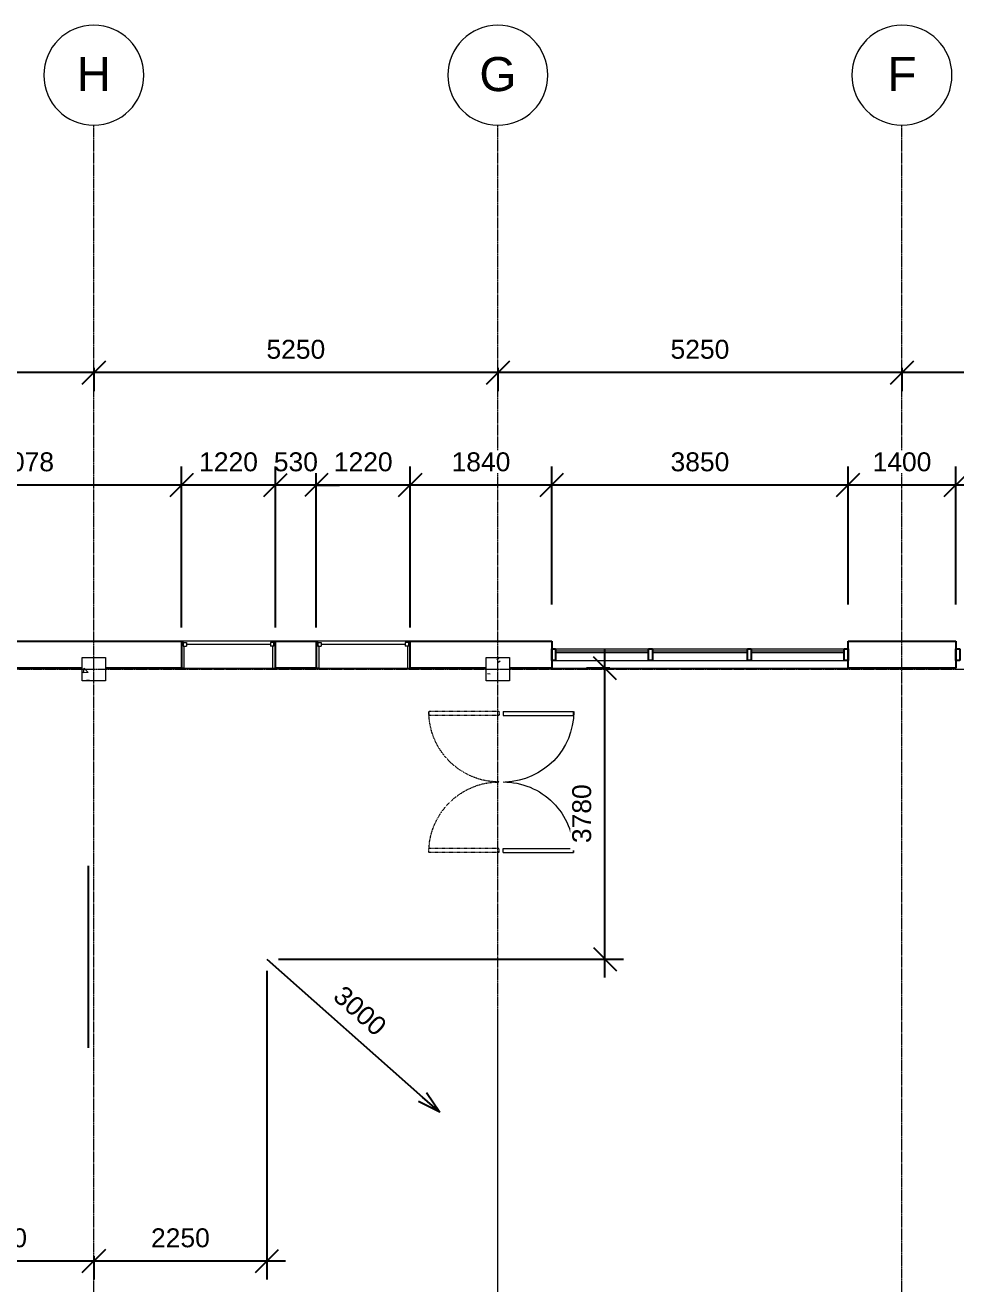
# Model space of a CAD drawing. Header units: millimetres. Extents: x -45493 to 8201, y -4031 to 20582.
# Drawn here: x -33414 to -21322, y 4229 to 20582 of the extents above; entities that cross this region are included whole.
import ezdxf

# ---------------------------------------------------------------- set-up
doc = ezdxf.new("R2010")
doc.units = ezdxf.units.MM
doc.linetypes.add('Dash', pattern=[6.35, 3.175, -3.175])
doc.linetypes.add('Grid Line', pattern=[22.225, 12.7, -3.175, 3.175, -3.175])
for name, color, linetype, lineweight in [('A-ANNO-DIMS', 10, 'Continuous', 9), ('A-AREA', 32, 'Continuous', 9), ('A-DOOR', 31, 'Continuous', 9), ('A-GLAZ', 151, 'Continuous', 9), ('A-GLAZ-CURT', 52, 'Continuous', 9), ('A-GLAZ-CWMG', 51, 'Continuous', 9), ('A-WALL', 113, 'Continuous', 9), ('I-WALL', 2, 'Continuous', 9), ('S-COLS', 52, 'Continuous', 9), ('S-GRID', 1, 'Continuous', 9), ('S-GRID-IDEN', 1, 'Continuous', 9)]:
    doc.layers.add(name, color=color, linetype=linetype, lineweight=lineweight)
doc.styles.add('Arial', font='arial.ttf', dxfattribs={"height": 245.883234})
doc.styles.add('Arial_1', font='arial.ttf', dxfattribs={"height": 442.58982})
doc.dimstyles.new('Arrow_-_2_5mm_Arial', dxfattribs={"dimscale": 304.8, "dimtxt": 250, "dimasz": 0.984252, "dimexe": 0.787402, "dimexo": 0, "dimgap": 0.574147, "dimtad": 1, "dimjust": 3, "dimdec": 0, "dimzin": 0, "dimdsep": 46, "dimtxsty": 'Arial', "dimblk1": 'OPEN30', "dimblk2": 'OPEN30', "dimsah": 1, "dimcen": 0.09, "dimazin": 0, "dimtfac": 1, "dimtdec": 4, "dimtix": 1, "dimtmove": 0, "dimatfit": 2, "dimfxl": 1, "dimtvp": 1, "dimtfill": 1, "dimtolj": 1, "dimtzin": 0, "dimarcsym": 2})
doc.dimstyles.new('Diagonal_-_2_5mm_Arial', dxfattribs={"dimscale": 304.8, "dimtxt": 250, "dimasz": 0.984252, "dimexe": 0.787402, "dimexo": 0.492126, "dimgap": 0.574147, "dimtad": 1, "dimdec": 0, "dimzin": 0, "dimdsep": 46, "dimtxsty": 'Arial', "dimblk1": 'OBLIQUE', "dimblk2": 'OBLIQUE', "dimsah": 1, "dimcen": 0.09, "dimdle": 0.787402, "dimazin": 0, "dimtfac": 1, "dimtdec": 4, "dimtix": 1, "dimtmove": 0, "dimatfit": 3, "dimfxl": 1, "dimtvp": 1, "dimtfill": 1, "dimtolj": 1, "dimtzin": 0, "dimarcsym": 2})
doc.dimstyles.new('Diagonal_-_2_5mm_Arial_3', dxfattribs={"dimscale": 304.8, "dimtxt": 250, "dimasz": 0.984252, "dimexe": 0.787402, "dimexo": 0.492126, "dimgap": 0.574147, "dimtad": 1, "dimdec": 0, "dimzin": 0, "dimdsep": 46, "dimtxsty": 'Arial', "dimblk1": 'OBLIQUE', "dimblk2": 'OBLIQUE', "dimsah": 1, "dimcen": 0.09, "dimdle": 0.787402, "dimazin": 0, "dimtfac": 1, "dimtdec": 4, "dimtix": 1, "dimtmove": 0, "dimatfit": 3, "dimfxl": 1, "dimtvp": 1, "dimtfill": 1, "dimtolj": 1, "dimtzin": 0, "dimarcsym": 2})

# ---------------------------------------------------------------- blocks, each defined once
blk = doc.blocks.new('M_Concrete-Square-Column - 300 x 300mm-V18-1st Floor Dimensioned Plan')
at = {"layer": 'S-COLS'}
h = blk.add_hatch(dxfattribs=at)
h.set_pattern_fill('FP_19', color=256, style=0, pattern_type=2)
h.set_pattern_definition([(230, (27202.4, 12214.2), (-728.737, 63.756), [76.2, -838.2]), (175, (27202.4, 12214.2), (140.972, -764.228), [60.96, -670.56]), (280.451, (27141.7, 12219.54), (-587.77, -700.467), [64.76, -712.36]), (226.184, (27202.4, 12011), (-1084.316, 168.17), [114.3, -1257.3]), (276.636, (27112.1, 12025), (-949.61, -989.71), [97.14, -1068.54]), (171.184, (27202.4, 12011), (-949.62, -989.7), [91.44, -1005.84]), (201, (27100.8, 12061.8), (-606.458, 409.06), [76.2, -838.2]), (146, (27100.8, 12061.8), (-247.208, -736.753), [60.96, -670.56]), (251.451, (27050.3, 12095.9), (-853.668, -327.685), [64.76, -712.36]), (217.5, (27202.42, 12214.23), (-12.3547, -338.2201), [33.528, -628.904, 33.528, -1320.292]), (217.5, (27202.42, 12214.23), (-12.3547, -338.2201), [-695.96, -647.192, 33.528, -639.572]), (187.5, (27202.42, 12214.23), (-267.279, -400.722), [33.528, -354.584, 33.528, -870.204]), (187.5, (27202.42, 12214.23), (-267.279, -400.722), [-421.64, -613.664, 33.528, -223.012]), (147.5, (27429, 12214.23), (-542.3633, 22.9153), [33.528, -220.472, 33.528, -1810.512]), (147.5, (27429, 12214.23), (-542.3633, 22.9153), [-287.528, -758.952, 33.528, -1018.032]), (137.5, (27530.6, 12214.23), (-592.517, -101.707), [33.528, -296.672, 33.528, -492.76, -746.76]), (137.5, (27530.6, 12214.23), (-592.517, -101.707), [-856.488, 33.528, -713.232])])
h.paths.add_polyline_path([(150, 150), (-150, 150), (-150, -150), (150, -150)], flags=0)
for p, q in [((150, 150), (-150, 150)), ((-150, 150), (-150, -150)), ((150, -150), (150, 150)), ((-150, -150), (150, -150))]:
    blk.add_line(p, q, dxfattribs=at)
blk = doc.blocks.new('M_Concrete-Square-Column - 300 x 300mm-V21-1st Floor Dimensioned Plan')
at = {"layer": 'S-COLS'}
h = blk.add_hatch(dxfattribs=at)
h.set_pattern_fill('FP_22', color=256, style=0, pattern_type=2)
h.set_pattern_definition([(230, (32452.4, 12214.2), (-728.737, 63.756), [76.2, -838.2]), (175, (32452.4, 12214.2), (140.972, -764.228), [60.96, -670.56]), (280.451, (32391.7, 12219.54), (-587.77, -700.467), [64.76, -712.36]), (226.184, (32452.4, 12011), (-1084.316, 168.17), [114.3, -1257.3]), (276.636, (32362.1, 12025), (-949.61, -989.71), [97.14, -1068.54]), (171.184, (32452.4, 12011), (-949.62, -989.7), [91.44, -1005.84]), (201, (32350.8, 12061.8), (-606.458, 409.061), [76.2, -838.2]), (146, (32350.8, 12061.8), (-247.208, -736.753), [60.96, -670.56]), (251.451, (32300.3, 12095.9), (-853.668, -327.685), [64.76, -712.36]), (217.5, (32452.42, 12214.23), (-12.3547, -338.2201), [33.528, -628.904, 33.528, -1320.292]), (217.5, (32452.42, 12214.23), (-12.3547, -338.2201), [-695.96, -647.192, 33.528, -639.572]), (187.5, (32452.42, 12214.23), (-267.279, -400.722), [33.528, -354.584, 33.528, -870.204]), (187.5, (32452.42, 12214.23), (-267.279, -400.722), [-421.64, -613.664, 33.528, -223.012]), (147.5, (32679, 12214.23), (-542.3633, 22.9153), [33.528, -220.472, 33.528, -1810.512]), (147.5, (32679, 12214.23), (-542.3633, 22.9153), [-287.528, -758.952, 33.528, -1018.032]), (137.5, (32780.6, 12214.23), (-592.517, -101.707), [33.528, -296.672, 33.528, -492.76, -746.76]), (137.5, (32780.6, 12214.23), (-592.517, -101.707), [-856.488, 33.528, -713.232])])
h.paths.add_polyline_path([(150, 150), (-150, 150), (-150, -150), (150, -150)], flags=0)
for p, q in [((150, 150), (-150, 150)), ((-150, 150), (-150, -150)), ((150, -150), (150, 150)), ((-150, -150), (150, -150))]:
    blk.add_line(p, q, dxfattribs=at)
blk = doc.blocks.new('M_Double-Flush-Dbl Acting - 1830 x 1981mm-146210-1st Floor Dimensioned Plan')
at = {"layer": 'A-DOOR', "lineweight": 18}
for p, q in [((-915, 984), (-864, 984)), ((-915, 69), (-915, 984)), ((-864, 69), (-864, 984)), ((864, 69), (864, 984)), ((864, 984), (915, 984)), ((915, 69), (915, 984)), ((-915, 69), (-864, 69)), ((915, 69), (864, 69))]:
    blk.add_line(p, q, dxfattribs=at)
at = {"layer": 'A-DOOR', "linetype": 'Dash'}
for p, q in [((-915, 18), (-915, -897)), ((-915, 18), (-864, 18)), ((-864, 18), (-864, -897)), ((864, 18), (864, -897)), ((915, 18), (864, 18)), ((915, 18), (915, -897)), ((-915, -897), (-864, -897)), ((915, -897), (864, -897))]:
    blk.add_line(p, q, dxfattribs=at)
at = {"layer": 'A-DOOR'}
for centre, radius, start, end in [((-915, 69), 915, 360, 90), ((915, 69), 916, 90, 178.41)]:
    blk.add_arc(centre, radius, start, end, dxfattribs=at)
at = {"layer": 'A-DOOR', "linetype": 'Dash'}
for centre, start, end in [((-915, 18), 270, 0), ((915, 18), 180, 270)]:
    blk.add_arc(centre, 915, start, end, dxfattribs=at)
blk = doc.blocks.new('System Panel - Glazed-220175-1st Floor Dimensioned Plan')
at = {"layer": 'A-GLAZ-CURT', "lineweight": 18}
for p, q in [((604, 49), (-604, 49)), ((-604, 49), (-604, 25)), ((-604, 25), (604, 25)), ((604, 25), (604, 49))]:
    blk.add_line(p, q, dxfattribs=at)
blk = doc.blocks.new('System Panel - Glazed-220176-1st Floor Dimensioned Plan')
at = {"layer": 'A-GLAZ-CURT', "lineweight": 18}
for p, q in [((617, 49), (-617, 49)), ((-617, 49), (-617, 25)), ((-617, 25), (617, 25)), ((617, 25), (617, 49))]:
    blk.add_line(p, q, dxfattribs=at)
blk = doc.blocks.new('Rectangular Mullion - 50 x 150mm-220167-1st Floor Dimensioned Plan')
at = {"layer": 'A-GLAZ-CWMG'}
for p, q in [((23911, 12478), (22702, 12478)), ((23911, 12328), (22702, 12328))]:
    blk.add_line(p, q, dxfattribs=at)
blk = doc.blocks.new('Rectangular Mullion - 50 x 150mm-220168-1st Floor Dimensioned Plan')
at = {"layer": 'A-GLAZ-CWMG'}
for p, q in [((25194, 12478), (23961, 12478)), ((25194, 12328), (23961, 12328))]:
    blk.add_line(p, q, dxfattribs=at)
blk = doc.blocks.new('Rectangular Mullion - 50 x 150mm-219434-1st Floor Dimensioned Plan')
at = {"layer": 'A-GLAZ-CWMG', "lineweight": 25}
for p, q in [((-50, 75), (0, 75)), ((-50, -75), (-50, 75)), ((0, 75), (0, -75)), ((0, -75), (-50, -75))]:
    blk.add_line(p, q, dxfattribs=at)
blk = doc.blocks.new('Rectangular Mullion - 50 x 150mm-219428-1st Floor Dimensioned Plan')
at = {"layer": 'A-GLAZ-CWMG', "lineweight": 25}
for p, q in [((-25, 75), (25, 75)), ((-25, -75), (-25, 75)), ((25, 75), (25, -75)), ((25, -75), (-25, -75))]:
    blk.add_line(p, q, dxfattribs=at)
blk = doc.blocks.new('Rectangular Mullion - 50 x 150mm-219490-1st Floor Dimensioned Plan')
at = {"layer": 'A-GLAZ-CWMG', "lineweight": 25}
for p, q in [((-50, 75), (0, 75)), ((-50, -75), (-50, 75)), ((0, 75), (0, -75)), ((0, -75), (-50, -75))]:
    blk.add_line(p, q, dxfattribs=at)
blk = doc.blocks.new('Rectangular Mullion - 50 x 150mm-219437-1st Floor Dimensioned Plan')
at = {"layer": 'A-GLAZ-CWMG', "lineweight": 25}
for p, q in [((0, 75), (-50, 75)), ((-50, 75), (-50, -75)), ((0, -75), (0, 75)), ((-50, -75), (0, -75))]:
    blk.add_line(p, q, dxfattribs=at)
blk = doc.blocks.new('Casement 3x3 with Trim - 1220 x1220mm-148730-1st Floor Dimensioned Plan')
at = {"layer": 'A-GLAZ', "lineweight": 18}
for p, q in [((-610, 176.2125), (-590.95, 176.2125)), ((-590.95, 111.7625), (-590.95, 176.2125)), ((590.95, 111.7625), (590.95, 176.2125)), ((610, 176.2125), (590.95, 176.2125)), ((-590.95, 156.2125), (-590.95, 111.7625)), ((-590.95, 156.2125), (-546.5, 156.2125)), ((-590.95, 111.7625), (-546.5, 111.7625)), ((-590.95, 111.7625), (-578.25, 111.7625)), ((-578.25, -176.2125), (-578.25, 111.7625)), ((-546.5, 156.2125), (-546.5, 111.7625)), ((-546.5, 133.9875), (546.5, 133.9875)), ((546.5, 156.2125), (546.5, 111.7625)), ((590.95, 156.2125), (546.5, 156.2125)), ((590.95, 111.7625), (546.5, 111.7625)), ((578.25, 111.7625), (590.95, 111.7625)), ((578.25, 111.7625), (578.25, -176.2125)), ((590.95, 156.2125), (590.95, 111.7625)), ((-578.25, -176.2125), (-610, -176.2125)), ((578.25, -176.2125), (610, -176.2125))]:
    blk.add_line(p, q, dxfattribs=at)
blk = doc.blocks.new('Grid - M_Grid Head - Circle-24584-1st Floor Dimensioned Plan')
at = {"layer": 'S-GRID-IDEN'}
blk.add_circle((0, 0), 6.5, dxfattribs=at)
blk = doc.blocks.new('_Oblique')
at = {"color": 0, "linetype": 'ByBlock', "lineweight": -2}
blk.add_line((-0.5, -0.5), (0.5, 0.5), dxfattribs=at)
blk = doc.blocks.new('DIMBLOCK5-1st Floor Dimensioned Plan')
at = {"layer": 'A-ANNO-DIMS', "color": 0, "lineweight": -2, "transparency": 16777216}
for p, q in [((-16532, 16068), (-22262, 16068)), ((-22022, 16130), (-22022, 15828)), ((-16772, 16130), (-16772, 15828))]:
    blk.add_line(p, q, dxfattribs=at)
at = {"layer": 'Defpoints', "color": 0, "transparency": 16777216}
for p in [(-22022, 16280), (-16772, 16280), (-22022, 16068)]:
    blk.add_point(p, dxfattribs=at)
at = {"layer": 'A-ANNO-DIMS', "color": 0, "lineweight": -2, "transparency": 16777216, "xscale": 299.9999999999999, "yscale": 299.9999999999999, "zscale": 299.9999999999999, "rotation": 180}
blk.add_blockref('_Oblique', (-22022, 16068), dxfattribs=at)
at = {"layer": 'A-ANNO-DIMS', "color": 0, "lineweight": -2, "transparency": 16777216, "xscale": 299.9999999999999, "yscale": 299.9999999999999, "zscale": 299.9999999999999}
blk.add_blockref('_Oblique', (-16772, 16068), dxfattribs=at)
at = {"layer": 'A-ANNO-DIMS', "color": 0, "transparency": 16777216, "insert": (-19397, 16369), "char_height": 245.9, "width": 904.62, "attachment_point": 5, "style": 'Arial', "bg_fill": 3, "box_fill_scale": 1.1, "bg_fill_color": 256, "bg_fill_true_color": 13158600, "bg_fill_transparency": 0}
blk.add_mtext('\\A1;5250', dxfattribs=at)
blk = doc.blocks.new('DIMBLOCK6-1st Floor Dimensioned Plan')
at = {"layer": 'A-ANNO-DIMS', "color": 0, "lineweight": -2, "transparency": 16777216}
for p, q in [((-21782, 16068), (-27512, 16068)), ((-27272, 16130), (-27272, 15828)), ((-22022, 16130), (-22022, 15828))]:
    blk.add_line(p, q, dxfattribs=at)
at = {"layer": 'Defpoints', "color": 0, "transparency": 16777216}
for p in [(-27272, 16280), (-22022, 16280), (-27272, 16068)]:
    blk.add_point(p, dxfattribs=at)
at = {"layer": 'A-ANNO-DIMS', "color": 0, "lineweight": -2, "transparency": 16777216, "xscale": 299.9999999999999, "yscale": 299.9999999999999, "zscale": 299.9999999999999, "rotation": 180}
blk.add_blockref('_Oblique', (-27272, 16068), dxfattribs=at)
at = {"layer": 'A-ANNO-DIMS', "color": 0, "lineweight": -2, "transparency": 16777216, "xscale": 299.9999999999999, "yscale": 299.9999999999999, "zscale": 299.9999999999999}
blk.add_blockref('_Oblique', (-22022, 16068), dxfattribs=at)
at = {"layer": 'A-ANNO-DIMS', "color": 0, "transparency": 16777216, "insert": (-24647, 16369), "char_height": 245.9, "width": 904.62, "attachment_point": 5, "style": 'Arial', "bg_fill": 3, "box_fill_scale": 1.1, "bg_fill_color": 256, "bg_fill_true_color": 13158600, "bg_fill_transparency": 0}
blk.add_mtext('\\A1;5250', dxfattribs=at)
blk = doc.blocks.new('DIMBLOCK7-1st Floor Dimensioned Plan')
at = {"layer": 'A-ANNO-DIMS', "color": 0, "lineweight": -2, "transparency": 16777216}
for p, q in [((-27032, 16068), (-32762, 16068)), ((-32522, 16130), (-32522, 15828)), ((-27272, 16130), (-27272, 15828))]:
    blk.add_line(p, q, dxfattribs=at)
at = {"layer": 'Defpoints', "color": 0, "transparency": 16777216}
for p in [(-32522, 16280), (-27272, 16280), (-32522, 16068)]:
    blk.add_point(p, dxfattribs=at)
at = {"layer": 'A-ANNO-DIMS', "color": 0, "lineweight": -2, "transparency": 16777216, "xscale": 299.9999999999999, "yscale": 299.9999999999999, "zscale": 299.9999999999999, "rotation": 180}
blk.add_blockref('_Oblique', (-32522, 16068), dxfattribs=at)
at = {"layer": 'A-ANNO-DIMS', "color": 0, "lineweight": -2, "transparency": 16777216, "xscale": 299.9999999999999, "yscale": 299.9999999999999, "zscale": 299.9999999999999}
blk.add_blockref('_Oblique', (-27272, 16068), dxfattribs=at)
at = {"layer": 'A-ANNO-DIMS', "color": 0, "transparency": 16777216, "insert": (-29897, 16369), "char_height": 245.9, "width": 904.62, "attachment_point": 5, "style": 'Arial', "bg_fill": 3, "box_fill_scale": 1.1, "bg_fill_color": 256, "bg_fill_true_color": 13158600, "bg_fill_transparency": 0}
blk.add_mtext('\\A1;5250', dxfattribs=at)
blk = doc.blocks.new('DIMBLOCK8-1st Floor Dimensioned Plan')
at = {"layer": 'A-ANNO-DIMS', "color": 0, "lineweight": -2, "transparency": 16777216}
for p, q in [((-32282, 16068), (-38012, 16068)), ((-37772, 16130), (-37772, 15828)), ((-32522, 16130), (-32522, 15828))]:
    blk.add_line(p, q, dxfattribs=at)
at = {"layer": 'Defpoints', "color": 0, "transparency": 16777216}
for p in [(-37772, 16280), (-32522, 16280), (-37772, 16068)]:
    blk.add_point(p, dxfattribs=at)
at = {"layer": 'A-ANNO-DIMS', "color": 0, "lineweight": -2, "transparency": 16777216, "xscale": 299.9999999999999, "yscale": 299.9999999999999, "zscale": 299.9999999999999, "rotation": 180}
blk.add_blockref('_Oblique', (-37772, 16068), dxfattribs=at)
at = {"layer": 'A-ANNO-DIMS', "color": 0, "lineweight": -2, "transparency": 16777216, "xscale": 299.9999999999999, "yscale": 299.9999999999999, "zscale": 299.9999999999999}
blk.add_blockref('_Oblique', (-32522, 16068), dxfattribs=at)
at = {"layer": 'A-ANNO-DIMS', "color": 0, "transparency": 16777216, "insert": (-35147, 16369), "char_height": 245.9, "width": 904.62, "attachment_point": 5, "style": 'Arial', "bg_fill": 3, "box_fill_scale": 1.1, "bg_fill_color": 256, "bg_fill_true_color": 13158600, "bg_fill_transparency": 0}
blk.add_mtext('\\A1;5250', dxfattribs=at)
blk = doc.blocks.new('DIMBLOCK23-1st Floor Dimensioned Plan')
at = {"layer": 'A-ANNO-DIMS', "color": 0, "lineweight": -2, "transparency": 16777216}
for p, q in [((-21322, 13053), (-21322, 14847)), ((-17472, 13053), (-17472, 14847)), ((-17232, 14607), (-21562, 14607))]:
    blk.add_line(p, q, dxfattribs=at)
at = {"layer": 'Defpoints', "color": 0, "transparency": 16777216}
for p in [(-21322, 14607), (-21322, 12903), (-17472, 12903)]:
    blk.add_point(p, dxfattribs=at)
at = {"layer": 'A-ANNO-DIMS', "color": 0, "lineweight": -2, "transparency": 16777216, "xscale": 299.9999999999999, "yscale": 299.9999999999999, "zscale": 299.9999999999999, "rotation": 180}
blk.add_blockref('_Oblique', (-21322, 14607), dxfattribs=at)
at = {"layer": 'A-ANNO-DIMS', "color": 0, "lineweight": -2, "transparency": 16777216, "xscale": 299.9999999999999, "yscale": 299.9999999999999, "zscale": 299.9999999999999}
blk.add_blockref('_Oblique', (-17472, 14607), dxfattribs=at)
at = {"layer": 'A-ANNO-DIMS', "color": 0, "transparency": 16777216, "insert": (-19397, 14907), "char_height": 245.9, "width": 904.62, "attachment_point": 5, "style": 'Arial', "bg_fill": 3, "box_fill_scale": 1.1, "bg_fill_color": 256, "bg_fill_true_color": 13158600, "bg_fill_transparency": 0}
blk.add_mtext('\\A1;3850', dxfattribs=at)
blk = doc.blocks.new('DIMBLOCK24-1st Floor Dimensioned Plan')
at = {"layer": 'A-ANNO-DIMS', "color": 0, "lineweight": -2, "transparency": 16777216}
for p, q in [((-22722, 13053), (-22722, 14847)), ((-21322, 13053), (-21322, 14847)), ((-21082, 14607), (-22962, 14607))]:
    blk.add_line(p, q, dxfattribs=at)
at = {"layer": 'Defpoints', "color": 0, "transparency": 16777216}
for p in [(-22722, 14607), (-22722, 12903), (-21322, 12903)]:
    blk.add_point(p, dxfattribs=at)
at = {"layer": 'A-ANNO-DIMS', "color": 0, "lineweight": -2, "transparency": 16777216, "xscale": 299.9999999999999, "yscale": 299.9999999999999, "zscale": 299.9999999999999, "rotation": 180}
blk.add_blockref('_Oblique', (-22722, 14607), dxfattribs=at)
at = {"layer": 'A-ANNO-DIMS', "color": 0, "lineweight": -2, "transparency": 16777216, "xscale": 299.9999999999999, "yscale": 299.9999999999999, "zscale": 299.9999999999999}
blk.add_blockref('_Oblique', (-21322, 14607), dxfattribs=at)
at = {"layer": 'A-ANNO-DIMS', "color": 0, "transparency": 16777216, "insert": (-22022, 14907), "char_height": 245.9, "width": 904.62, "attachment_point": 5, "style": 'Arial', "bg_fill": 3, "box_fill_scale": 1.1, "bg_fill_color": 256, "bg_fill_true_color": 13158600, "bg_fill_transparency": 0}
blk.add_mtext('\\A1;1400', dxfattribs=at)
blk = doc.blocks.new('DIMBLOCK25-1st Floor Dimensioned Plan')
at = {"layer": 'A-ANNO-DIMS', "color": 0, "lineweight": -2, "transparency": 16777216}
for p, q in [((-26572, 13053), (-26572, 14847)), ((-22722, 13053), (-22722, 14847)), ((-22482, 14607), (-26812, 14607))]:
    blk.add_line(p, q, dxfattribs=at)
at = {"layer": 'Defpoints', "color": 0, "transparency": 16777216}
for p in [(-26572, 14607), (-26572, 12903), (-22722, 12903)]:
    blk.add_point(p, dxfattribs=at)
at = {"layer": 'A-ANNO-DIMS', "color": 0, "lineweight": -2, "transparency": 16777216, "xscale": 299.9999999999999, "yscale": 299.9999999999999, "zscale": 299.9999999999999, "rotation": 180}
blk.add_blockref('_Oblique', (-26572, 14607), dxfattribs=at)
at = {"layer": 'A-ANNO-DIMS', "color": 0, "lineweight": -2, "transparency": 16777216, "xscale": 299.9999999999999, "yscale": 299.9999999999999, "zscale": 299.9999999999999}
blk.add_blockref('_Oblique', (-22722, 14607), dxfattribs=at)
at = {"layer": 'A-ANNO-DIMS', "color": 0, "transparency": 16777216, "insert": (-24647, 14907), "char_height": 245.9, "width": 904.62, "attachment_point": 5, "style": 'Arial', "bg_fill": 3, "box_fill_scale": 1.1, "bg_fill_color": 256, "bg_fill_true_color": 13158600, "bg_fill_transparency": 0}
blk.add_mtext('\\A1;3850', dxfattribs=at)
blk = doc.blocks.new('DIMBLOCK26-1st Floor Dimensioned Plan')
at = {"layer": 'A-ANNO-DIMS', "color": 0, "lineweight": -2, "transparency": 16777216}
for p, q in [((-28412, 12754), (-28412, 14847)), ((-26572, 13053), (-26572, 14847)), ((-26332, 14607), (-28652, 14607))]:
    blk.add_line(p, q, dxfattribs=at)
at = {"layer": 'Defpoints', "color": 0, "transparency": 16777216}
for p in [(-28412, 14607), (-26572, 12903), (-28412, 12604)]:
    blk.add_point(p, dxfattribs=at)
at = {"layer": 'A-ANNO-DIMS', "color": 0, "lineweight": -2, "transparency": 16777216, "xscale": 299.9999999999999, "yscale": 299.9999999999999, "zscale": 299.9999999999999, "rotation": 180}
blk.add_blockref('_Oblique', (-28412, 14607), dxfattribs=at)
at = {"layer": 'A-ANNO-DIMS', "color": 0, "lineweight": -2, "transparency": 16777216, "xscale": 299.9999999999999, "yscale": 299.9999999999999, "zscale": 299.9999999999999}
blk.add_blockref('_Oblique', (-26572, 14607), dxfattribs=at)
at = {"layer": 'A-ANNO-DIMS', "color": 0, "transparency": 16777216, "insert": (-27492, 14907), "char_height": 245.9, "width": 904.62, "attachment_point": 5, "style": 'Arial', "bg_fill": 3, "box_fill_scale": 1.1, "bg_fill_color": 256, "bg_fill_true_color": 13158600, "bg_fill_transparency": 0}
blk.add_mtext('\\A1;1840', dxfattribs=at)
blk = doc.blocks.new('DIMBLOCK27-1st Floor Dimensioned Plan')
at = {"layer": 'A-ANNO-DIMS', "color": 0, "lineweight": -2, "transparency": 16777216}
for p, q in [((-29632, 12754), (-29632, 14847)), ((-28412, 12754), (-28412, 14847)), ((-28172, 14607), (-29872, 14607))]:
    blk.add_line(p, q, dxfattribs=at)
at = {"layer": 'Defpoints', "color": 0, "transparency": 16777216}
for p in [(-29632, 14607), (-29632, 12604), (-28412, 12604)]:
    blk.add_point(p, dxfattribs=at)
at = {"layer": 'A-ANNO-DIMS', "color": 0, "lineweight": -2, "transparency": 16777216, "xscale": 299.9999999999999, "yscale": 299.9999999999999, "zscale": 299.9999999999999, "rotation": 180}
blk.add_blockref('_Oblique', (-29632, 14607), dxfattribs=at)
at = {"layer": 'A-ANNO-DIMS', "color": 0, "lineweight": -2, "transparency": 16777216, "xscale": 299.9999999999999, "yscale": 299.9999999999999, "zscale": 299.9999999999999}
blk.add_blockref('_Oblique', (-28412, 14607), dxfattribs=at)
at = {"layer": 'A-ANNO-DIMS', "color": 0, "transparency": 16777216, "insert": (-29022, 14907), "char_height": 245.9, "width": 904.62, "attachment_point": 5, "style": 'Arial', "bg_fill": 3, "box_fill_scale": 1.1, "bg_fill_color": 256, "bg_fill_true_color": 13158600, "bg_fill_transparency": 0}
blk.add_mtext('\\A1;1220', dxfattribs=at)
blk = doc.blocks.new('DIMBLOCK28-1st Floor Dimensioned Plan')
at = {"layer": 'A-ANNO-DIMS', "color": 0, "lineweight": -2, "transparency": 16777216}
for p, q in [((-30162, 12754), (-30162, 14847)), ((-29632, 12754), (-29632, 14847)), ((-30162, 14607), (-30462, 14607)), ((-29632, 14607), (-30162, 14607)), ((-29632, 14607), (-29332, 14607))]:
    blk.add_line(p, q, dxfattribs=at)
at = {"layer": 'Defpoints', "color": 0, "transparency": 16777216}
for p in [(-30162, 14607), (-30162, 12604), (-29632, 12604)]:
    blk.add_point(p, dxfattribs=at)
at = {"layer": 'A-ANNO-DIMS', "color": 0, "lineweight": -2, "transparency": 16777216, "xscale": 299.9999999999999, "yscale": 299.9999999999999, "zscale": 299.9999999999999}
blk.add_blockref('_Oblique', (-30162, 14607), dxfattribs=at)
at = {"layer": 'A-ANNO-DIMS', "color": 0, "lineweight": -2, "transparency": 16777216, "xscale": 299.9999999999999, "yscale": 299.9999999999999, "zscale": 299.9999999999999, "rotation": 180}
blk.add_blockref('_Oblique', (-29632, 14607), dxfattribs=at)
at = {"layer": 'A-ANNO-DIMS', "color": 0, "transparency": 16777216, "insert": (-29897, 14907), "char_height": 245.9, "width": 678.46, "attachment_point": 5, "style": 'Arial', "bg_fill": 3, "box_fill_scale": 1.1, "bg_fill_color": 256, "bg_fill_true_color": 13158600, "bg_fill_transparency": 0}
blk.add_mtext('\\A1;530', dxfattribs=at)
blk = doc.blocks.new('DIMBLOCK29-1st Floor Dimensioned Plan')
at = {"layer": 'A-ANNO-DIMS', "color": 0, "lineweight": -2, "transparency": 16777216}
for p, q in [((-31382, 12754), (-31382, 14847)), ((-30162, 12754), (-30162, 14847)), ((-29922, 14607), (-31622, 14607))]:
    blk.add_line(p, q, dxfattribs=at)
at = {"layer": 'Defpoints', "color": 0, "transparency": 16777216}
for p in [(-31382, 14607), (-31382, 12604), (-30162, 12604)]:
    blk.add_point(p, dxfattribs=at)
at = {"layer": 'A-ANNO-DIMS', "color": 0, "lineweight": -2, "transparency": 16777216, "xscale": 299.9999999999999, "yscale": 299.9999999999999, "zscale": 299.9999999999999, "rotation": 180}
blk.add_blockref('_Oblique', (-31382, 14607), dxfattribs=at)
at = {"layer": 'A-ANNO-DIMS', "color": 0, "lineweight": -2, "transparency": 16777216, "xscale": 299.9999999999999, "yscale": 299.9999999999999, "zscale": 299.9999999999999}
blk.add_blockref('_Oblique', (-30162, 14607), dxfattribs=at)
at = {"layer": 'A-ANNO-DIMS', "color": 0, "transparency": 16777216, "insert": (-30772, 14907), "char_height": 245.9, "width": 904.62, "attachment_point": 5, "style": 'Arial', "bg_fill": 3, "box_fill_scale": 1.1, "bg_fill_color": 256, "bg_fill_true_color": 13158600, "bg_fill_transparency": 0}
blk.add_mtext('\\A1;1220', dxfattribs=at)
blk = doc.blocks.new('DIMBLOCK30-1st Floor Dimensioned Plan')
at = {"layer": 'A-ANNO-DIMS', "color": 0, "lineweight": -2, "transparency": 16777216}
for p, q in [((-35461, 13645), (-35461, 14847)), ((-31382, 12754), (-31382, 14847)), ((-31142, 14607), (-35701, 14607))]:
    blk.add_line(p, q, dxfattribs=at)
at = {"layer": 'Defpoints', "color": 0, "transparency": 16777216}
for p in [(-35461, 14607), (-35461, 13495), (-31382, 12604)]:
    blk.add_point(p, dxfattribs=at)
at = {"layer": 'A-ANNO-DIMS', "color": 0, "lineweight": -2, "transparency": 16777216, "xscale": 299.9999999999999, "yscale": 299.9999999999999, "zscale": 299.9999999999999, "rotation": 180}
blk.add_blockref('_Oblique', (-35461, 14607), dxfattribs=at)
at = {"layer": 'A-ANNO-DIMS', "color": 0, "lineweight": -2, "transparency": 16777216, "xscale": 299.9999999999999, "yscale": 299.9999999999999, "zscale": 299.9999999999999}
blk.add_blockref('_Oblique', (-31382, 14607), dxfattribs=at)
at = {"layer": 'A-ANNO-DIMS', "color": 0, "transparency": 16777216, "insert": (-33421, 14907), "char_height": 245.9, "width": 904.62, "attachment_point": 5, "style": 'Arial', "bg_fill": 3, "box_fill_scale": 1.1, "bg_fill_color": 256, "bg_fill_true_color": 13158600, "bg_fill_transparency": 0}
blk.add_mtext('\\A1;4078', dxfattribs=at)
blk = doc.blocks.new('DIMBLOCK36-1st Floor Dimensioned Plan')
at = {"layer": 'A-ANNO-DIMS', "color": 0, "lineweight": -2, "transparency": 16777216}
for p, q in [((-35022, 5254), (-35022, 4284)), ((-32522, 4587), (-32522, 4284)), ((-32282, 4524), (-35262, 4524))]:
    blk.add_line(p, q, dxfattribs=at)
at = {"layer": 'Defpoints', "color": 0, "transparency": 16777216}
for p in [(-35022, 5404), (-32522, 4737), (-35022, 4524)]:
    blk.add_point(p, dxfattribs=at)
at = {"layer": 'A-ANNO-DIMS', "color": 0, "lineweight": -2, "transparency": 16777216, "xscale": 299.9999999999999, "yscale": 299.9999999999999, "zscale": 299.9999999999999, "rotation": 180}
blk.add_blockref('_Oblique', (-35022, 4524), dxfattribs=at)
at = {"layer": 'A-ANNO-DIMS', "color": 0, "lineweight": -2, "transparency": 16777216, "xscale": 299.9999999999999, "yscale": 299.9999999999999, "zscale": 299.9999999999999}
blk.add_blockref('_Oblique', (-32522, 4524), dxfattribs=at)
at = {"layer": 'A-ANNO-DIMS', "color": 0, "transparency": 16777216, "insert": (-33772, 4825), "char_height": 245.9, "width": 904.62, "attachment_point": 5, "style": 'Arial', "bg_fill": 3, "box_fill_scale": 1.1, "bg_fill_color": 256, "bg_fill_true_color": 13158600, "bg_fill_transparency": 0}
blk.add_mtext('\\A1;2500', dxfattribs=at)
blk = doc.blocks.new('DIMBLOCK37-1st Floor Dimensioned Plan')
at = {"layer": 'A-ANNO-DIMS', "color": 0, "lineweight": -2, "transparency": 16777216}
for p, q in [((-30272, 8297), (-30272, 4284)), ((-32522, 4587), (-32522, 4284)), ((-30032, 4524), (-32762, 4524))]:
    blk.add_line(p, q, dxfattribs=at)
at = {"layer": 'Defpoints', "color": 0, "transparency": 16777216}
for p in [(-30272, 8447), (-32522, 4737), (-32522, 4524)]:
    blk.add_point(p, dxfattribs=at)
at = {"layer": 'A-ANNO-DIMS', "color": 0, "lineweight": -2, "transparency": 16777216, "xscale": 299.9999999999999, "yscale": 299.9999999999999, "zscale": 299.9999999999999, "rotation": 180}
blk.add_blockref('_Oblique', (-32522, 4524), dxfattribs=at)
at = {"layer": 'A-ANNO-DIMS', "color": 0, "lineweight": -2, "transparency": 16777216, "xscale": 299.9999999999999, "yscale": 299.9999999999999, "zscale": 299.9999999999999}
blk.add_blockref('_Oblique', (-30272, 4524), dxfattribs=at)
at = {"layer": 'A-ANNO-DIMS', "color": 0, "transparency": 16777216, "insert": (-31397, 4825), "char_height": 245.9, "width": 904.62, "attachment_point": 5, "style": 'Arial', "bg_fill": 3, "box_fill_scale": 1.1, "bg_fill_color": 256, "bg_fill_true_color": 13158600, "bg_fill_transparency": 0}
blk.add_mtext('\\A1;2250', dxfattribs=at)
blk = doc.blocks.new('DIMBLOCK38-1st Floor Dimensioned Plan')
at = {"layer": 'A-ANNO-DIMS', "color": 0, "lineweight": -2, "transparency": 16777216}
for p, q in [((-25881, 8207), (-25881, 12467)), ((-25819, 12227), (-26121, 12227)), ((-30122, 8447), (-25641, 8447))]:
    blk.add_line(p, q, dxfattribs=at)
at = {"layer": 'Defpoints', "color": 0, "transparency": 16777216}
for p in [(-25881, 12227), (-25669, 12227), (-30272, 8447)]:
    blk.add_point(p, dxfattribs=at)
at = {"layer": 'A-ANNO-DIMS', "color": 0, "lineweight": -2, "transparency": 16777216, "xscale": 299.9999999999999, "yscale": 299.9999999999999, "zscale": 299.9999999999999}
for p, rotation in [((-25881, 12227), 90), ((-25881, 8447), 270)]:
    blk.add_blockref('_Oblique', p, dxfattribs=dict(at, rotation=rotation))
at = {"layer": 'A-ANNO-DIMS', "color": 0, "transparency": 16777216, "insert": (-26182, 10337), "char_height": 245.9, "width": 904.62, "attachment_point": 5, "rotation": 90, "style": 'Arial', "bg_fill": 3, "box_fill_scale": 1.1, "bg_fill_color": 256, "bg_fill_true_color": 13158600, "bg_fill_transparency": 0}
blk.add_mtext('\\A1;3780', dxfattribs=at)
blk = doc.blocks.new('_Open30')
at = {"color": 0, "linetype": 'ByBlock', "lineweight": -2}
for p, q in [((-1, 0.268), (0, 0)), ((0, 0), (-1, -0.268)), ((0, 0), (-1, 0))]:
    blk.add_line(p, q, dxfattribs=at)
blk = doc.blocks.new('DIMBLOCK39-1st Floor Dimensioned Plan')
at = {"layer": 'A-ANNO-DIMS', "color": 0, "lineweight": -2, "transparency": 16777216}
blk.add_line((-30272, 8447), (-28252, 6656), dxfattribs=at)
at = {"layer": 'Defpoints', "color": 0, "transparency": 16777216}
for p in [(-30272, 8447), (-28027, 6457)]:
    blk.add_point(p, dxfattribs=at)
at = {"layer": 'A-ANNO-DIMS', "color": 0, "lineweight": -2, "transparency": 16777216, "xscale": 299.9999999999999, "yscale": 299.9999999999999, "zscale": 299.9999999999999, "rotation": 318.4409369968175}
blk.add_blockref('_Open30', (-28027, 6457), dxfattribs=at)
at = {"layer": 'A-ANNO-DIMS', "color": 0, "transparency": 16777216, "insert": (-29063, 7776), "char_height": 245.9, "width": 904.62, "attachment_point": 5, "rotation": 318.4409, "style": 'Arial', "bg_fill": 3, "box_fill_scale": 1.1, "bg_fill_color": 256, "bg_fill_true_color": 13158600, "bg_fill_transparency": 0}
blk.add_mtext('\\A1;3000', dxfattribs=at)

msp = doc.modelspace()

# ---------------------------------------------------------------- linework, layer by layer
at = {"layer": 'A-AREA'}
msp.add_line((-27272.3, 3514.2), (-27272.3, 7805), dxfattribs=at)
at = {"layer": 'A-WALL', "lineweight": 25}
for p, q in [((-35460.7, 12579.3), (-31382.3, 12579.3)), ((-31382.3, 12579.3), (-31382.3, 12226.9)), ((-30162.3, 12226.9), (-30162.3, 12579.3)), ((-30162.3, 12579.3), (-29632.3, 12579.3)), ((-29632.3, 12579.3), (-29632.3, 12226.9)), ((-28412.3, 12226.9), (-28412.3, 12579.3)), ((-28412.3, 12579.3), (-26572.3, 12579.3)), ((-26572.3, 12579.3), (-26572.3, 12226.9)), ((-22722.3, 12226.9), (-22722.3, 12579.3)), ((-22722.3, 12579.3), (-21322.3, 12579.3)), ((-21322.3, 12579.3), (-21322.3, 12226.9)), ((-32672.3, 12226.9), (-35460.7, 12226.9)), ((-31382.3, 12226.9), (-32372.3, 12226.9)), ((-29632.3, 12226.9), (-30162.3, 12226.9)), ((-27422.3, 12226.9), (-28412.3, 12226.9)), ((-26572.3, 12226.9), (-27122.3, 12226.9)), ((-21322.3, 12226.9), (-22722.3, 12226.9))]:
    msp.add_line(p, q, dxfattribs=at)
at = {"layer": 'A-WALL'}
for p, q in [((-30162.3, 12579.3), (-31382.3, 12579.3)), ((-28412.3, 12579.3), (-29632.3, 12579.3)), ((-31382.3, 12226.9), (-30162.3, 12226.9)), ((-29632.3, 12226.9), (-28412.3, 12226.9)), ((-26572.3, 12226.9), (-22722.3, 12226.9))]:
    msp.add_line(p, q, dxfattribs=at)
at = {"layer": 'I-WALL', "lineweight": 25}
msp.add_line((-32591.5, 7296.2), (-32591.5, 9657.7), dxfattribs=at)
at = {"layer": 'S-GRID', "linetype": 'Grid Line'}
for p, q in [((-32522.3, -4031.1), (-32522.3, 19281.6)), ((-27272.3, -4031.1), (-27272.3, 19281.6)), ((-22022.3, -4031.1), (-22022.3, 19281.6)), ((-45492.8, 12214.2), (6901.3, 12214.2))]:
    msp.add_line(p, q, dxfattribs=at)

# ---------------------------------------------------------------- block references
at = {"layer": 'A-DOOR', "xscale": -1, "rotation": 270.0000000000001}
msp.add_blockref('M_Double-Flush-Dbl Acting - 1830 x 1981mm-146210-1st Floor Dimensioned Plan', (-27272.3, 10749.2), dxfattribs=at)
at = {"layer": 'A-GLAZ', "xscale": -1}
for p in [(-30772.3, 12403.1), (-29022.3, 12403.1)]:
    msp.add_blockref('Casement 3x3 with Trim - 1220 x1220mm-148730-1st Floor Dimensioned Plan', p, dxfattribs=at)
at = {"layer": 'A-GLAZ-CURT', "xscale": -1}
for name, p in [('System Panel - Glazed-220175-1st Floor Dimensioned Plan', (-25918.1, 12403.1)), ('System Panel - Glazed-220176-1st Floor Dimensioned Plan', (-24647.3, 12403.1)), ('System Panel - Glazed-220175-1st Floor Dimensioned Plan', (-23376.4, 12403.1))]:
    msp.add_blockref(name, p, dxfattribs=at)
at = {"layer": 'A-GLAZ-CWMG', "extrusion": (0, 0, -1), "xscale": -1, "rotation": 180}
for name, p in [('Rectangular Mullion - 50 x 150mm-219434-1st Floor Dimensioned Plan', (26572.3, 12403.1)), ('Rectangular Mullion - 50 x 150mm-219428-1st Floor Dimensioned Plan', (25288.9, 12403.1)), ('Rectangular Mullion - 50 x 150mm-219428-1st Floor Dimensioned Plan', (24005.6, 12403.1)), ('Rectangular Mullion - 50 x 150mm-219490-1st Floor Dimensioned Plan', (21322.3, 12403.1))]:
    msp.add_blockref(name, p, dxfattribs=at)
at = {"layer": 'A-GLAZ-CWMG', "xscale": -1}
for name, p in [('Rectangular Mullion - 50 x 150mm-220167-1st Floor Dimensioned Plan', (-2611.5, 0)), ('Rectangular Mullion - 50 x 150mm-220168-1st Floor Dimensioned Plan', (-69.8, 0)), ('Rectangular Mullion - 50 x 150mm-220167-1st Floor Dimensioned Plan', (-69.8, 0))]:
    msp.add_blockref(name, p, dxfattribs=at)
at = {"layer": 'A-GLAZ-CWMG', "xscale": -1, "rotation": 180}
msp.add_blockref('Rectangular Mullion - 50 x 150mm-219437-1st Floor Dimensioned Plan', (-22722.3, 12403.1), dxfattribs=at)
at = {"layer": 'S-COLS', "xscale": -1, "rotation": 180}
for name, p in [('M_Concrete-Square-Column - 300 x 300mm-V21-1st Floor Dimensioned Plan', (-32522.3, 12214.2)), ('M_Concrete-Square-Column - 300 x 300mm-V18-1st Floor Dimensioned Plan', (-27272.3, 12214.2))]:
    msp.add_blockref(name, p, dxfattribs=at)
at = {"layer": 'S-GRID-IDEN', "xscale": -99.99999999999993, "yscale": 99.99999999999993, "zscale": 99.99999999999993}
for p in [(-32522.3, 19931.6), (-27272.3, 19931.6), (-22022.3, 19931.6)]:
    msp.add_blockref('Grid - M_Grid Head - Circle-24584-1st Floor Dimensioned Plan', p, dxfattribs=at)

# ---------------------------------------------------------------- dimensions: what is measured, and where the dimension line sits
at = {"layer": 'A-ANNO-DIMS'}
dim = msp.add_linear_dim(base=(-21322.3, 14606.6), p1=(-17472.3, 12903.1), p2=(-21322.3, 12903.1), angle=180, dimstyle='Diagonal_-_2_5mm_Arial', override={"dimpost": '<>', "dimfxl": 3850}, dxfattribs=at)
dim.commit()
dim.dimension.update_dxf_attribs({"geometry": 'DIMBLOCK23-1st Floor Dimensioned Plan', "text_midpoint": (-19397.3, 14907.2)})

# ---------------------------------------------------------------- next in the draw order: texts
at = {"layer": 'S-GRID-IDEN', "char_height": 442.6, "attachment_point": 2, "line_spacing_factor": 0.938532, "style": 'Arial_1', "bg_fill": 3, "box_fill_scale": 1.25, "bg_fill_color": 0, "bg_fill_transparency": 0}
for s, insert, width in [('H', (-32522.2, 20167.4), 529.148), ('G', (-27272.2, 20167.4), 572.344), ('F', (-22022.2, 20167.4), 448.156)]:
    msp.add_mtext(s, dxfattribs=dict(at, insert=insert, width=width))

# ---------------------------------------------------------------- next in the draw order: dimensions: what is measured, and where the dimension line sits
at = {"layer": 'A-ANNO-DIMS'}
for base, p1, p2, dimstyle, override, picture, middle in [((-22022.3, 16068.2), (-16772.3, 16280.4), (-22022.3, 16280.4), 'Diagonal_-_2_5mm_Arial', {"dimpost": '<>', "dimfxl": 5250}, 'DIMBLOCK5-1st Floor Dimensioned Plan', (-19397.3, 16368.8)), ((-22722.3, 14606.6), (-21322.3, 12903.1), (-22722.3, 12903.1), 'Diagonal_-_2_5mm_Arial', {"dimpost": '<>', "dimfxl": 1400}, 'DIMBLOCK24-1st Floor Dimensioned Plan', (-22022.3, 14907.1)), ((-35022.3, 4524.5), (-32522.3, 4736.6), (-35022.3, 5404), 'Diagonal_-_2_5mm_Arial_3', {"dimpost": '<>', "dimfxl": 2587.538454}, 'DIMBLOCK36-1st Floor Dimensioned Plan', (-33772.3, 4825))]:
    dim = msp.add_linear_dim(base=base, p1=p1, p2=p2, angle=180, dimstyle=dimstyle, override=override, dxfattribs=at)
    dim.commit()
    dim.dimension.update_dxf_attribs({"geometry": picture, "text_midpoint": middle})

# ---------------------------------------------------------------- next in the draw order: dimensions: what is measured, and where the dimension line sits
for base, p1, p2, override, picture, middle in [((-27272.3, 16068.2), (-22022.3, 16280.4), (-27272.3, 16280.4), {"dimpost": '<>', "dimfxl": 5250}, 'DIMBLOCK6-1st Floor Dimensioned Plan', (-24647.3, 16368.8)), ((-26572.3, 14606.6), (-22722.3, 12903.1), (-26572.3, 12903.1), {"dimpost": '<>', "dimfxl": 3850}, 'DIMBLOCK25-1st Floor Dimensioned Plan', (-24647.3, 14907.2)), ((-32522.3, 4524.5), (-30272.3, 8446.7), (-32522.3, 4736.6), {"dimpost": '<>', "dimfxl": 4339.04802}, 'DIMBLOCK37-1st Floor Dimensioned Plan', (-31397.3, 4825))]:
    dim = msp.add_linear_dim(base=base, p1=p1, p2=p2, angle=180, dimstyle='Diagonal_-_2_5mm_Arial', override=override, dxfattribs=at)
    dim.commit()
    dim.dimension.update_dxf_attribs({"geometry": picture, "text_midpoint": middle})

# ---------------------------------------------------------------- next in the draw order: dimensions: what is measured, and where the dimension line sits
for base, p1, p2, angle, override, picture, middle in [((-32522.3, 16068.2), (-27272.3, 16280.4), (-32522.3, 16280.4), 180, {"dimpost": '<>', "dimfxl": 5250}, 'DIMBLOCK7-1st Floor Dimensioned Plan', (-29897.3, 16368.8)), ((-28412.3, 14606.6), (-26572.3, 12903.1), (-28412.3, 12604), 180, {"dimpost": '<>', "dimfxl": 1864.149493}, 'DIMBLOCK26-1st Floor Dimensioned Plan', (-27492.3, 14907.1)), ((-25881.2, 12226.9), (-30272.3, 8446.7), (-25669.1, 12226.9), 90, {"dimpost": '<>', "dimfxl": 5956.4289}, 'DIMBLOCK38-1st Floor Dimensioned Plan', (-26181.9, 10336.8))]:
    dim = msp.add_linear_dim(base=base, p1=p1, p2=p2, angle=angle, dimstyle='Diagonal_-_2_5mm_Arial', override=override, dxfattribs=at)
    dim.commit()
    dim.dimension.update_dxf_attribs({"geometry": picture, "text_midpoint": middle})

# ---------------------------------------------------------------- next in the draw order: dimensions: what is measured, and where the dimension line sits
for base, p1, p2, override, picture, middle in [((-37772.3, 16068.2), (-32522.3, 16280.4), (-37772.3, 16280.4), {"dimpost": '<>', "dimfxl": 5250}, 'DIMBLOCK8-1st Floor Dimensioned Plan', (-35147.3, 16368.8)), ((-29632.3, 14606.6), (-28412.3, 12604), (-29632.3, 12604), {"dimpost": '<>', "dimfxl": 1220}, 'DIMBLOCK27-1st Floor Dimensioned Plan', (-29022.3, 14907.1))]:
    dim = msp.add_linear_dim(base=base, p1=p1, p2=p2, angle=180, dimstyle='Diagonal_-_2_5mm_Arial', override=override, dxfattribs=at)
    dim.commit()
    dim.dimension.update_dxf_attribs({"geometry": picture, "text_midpoint": middle})
dim = msp.add_radius_dim(center=(-30272.3, 8446.7), mpoint=(-28027.5, 6456.5), dimstyle='Arrow_-_2_5mm_Arial', override={"dimpost": '<>'}, dxfattribs=at)
dim.commit()
dim.dimension.update_dxf_attribs({"geometry": 'DIMBLOCK39-1st Floor Dimensioned Plan', "text_midpoint": (-29062.7, 7776.1)})

# ---------------------------------------------------------------- next in the draw order: dimensions: what is measured, and where the dimension line sits
dim = msp.add_linear_dim(base=(-30162.3, 14606.6), p1=(-29632.3, 12604), p2=(-30162.3, 12604), angle=180, dimstyle='Diagonal_-_2_5mm_Arial', override={"dimpost": '<>', "dimfxl": 530}, dxfattribs=at)
dim.commit()
dim.dimension.update_dxf_attribs({"geometry": 'DIMBLOCK28-1st Floor Dimensioned Plan', "text_midpoint": (-29897.3, 14907.2)})

# ---------------------------------------------------------------- next in the draw order: dimensions: what is measured, and where the dimension line sits
dim = msp.add_linear_dim(base=(-31382.3, 14606.6), p1=(-30162.3, 12604), p2=(-31382.3, 12604), angle=180, dimstyle='Diagonal_-_2_5mm_Arial', override={"dimpost": '<>', "dimfxl": 1220}, dxfattribs=at)
dim.commit()
dim.dimension.update_dxf_attribs({"geometry": 'DIMBLOCK29-1st Floor Dimensioned Plan', "text_midpoint": (-30772.3, 14907.1)})

# ---------------------------------------------------------------- next in the draw order: dimensions: what is measured, and where the dimension line sits
dim = msp.add_linear_dim(base=(-35460.7, 14606.6), p1=(-31382.3, 12604), p2=(-35460.7, 13495.1), angle=180, dimstyle='Diagonal_-_2_5mm_Arial', override={"dimpost": '<>', "dimfxl": 4174.579292}, dxfattribs=at)
dim.commit()
dim.dimension.update_dxf_attribs({"geometry": 'DIMBLOCK30-1st Floor Dimensioned Plan', "text_midpoint": (-33421.5, 14907.1)})

doc.saveas('drawing.dxf')
